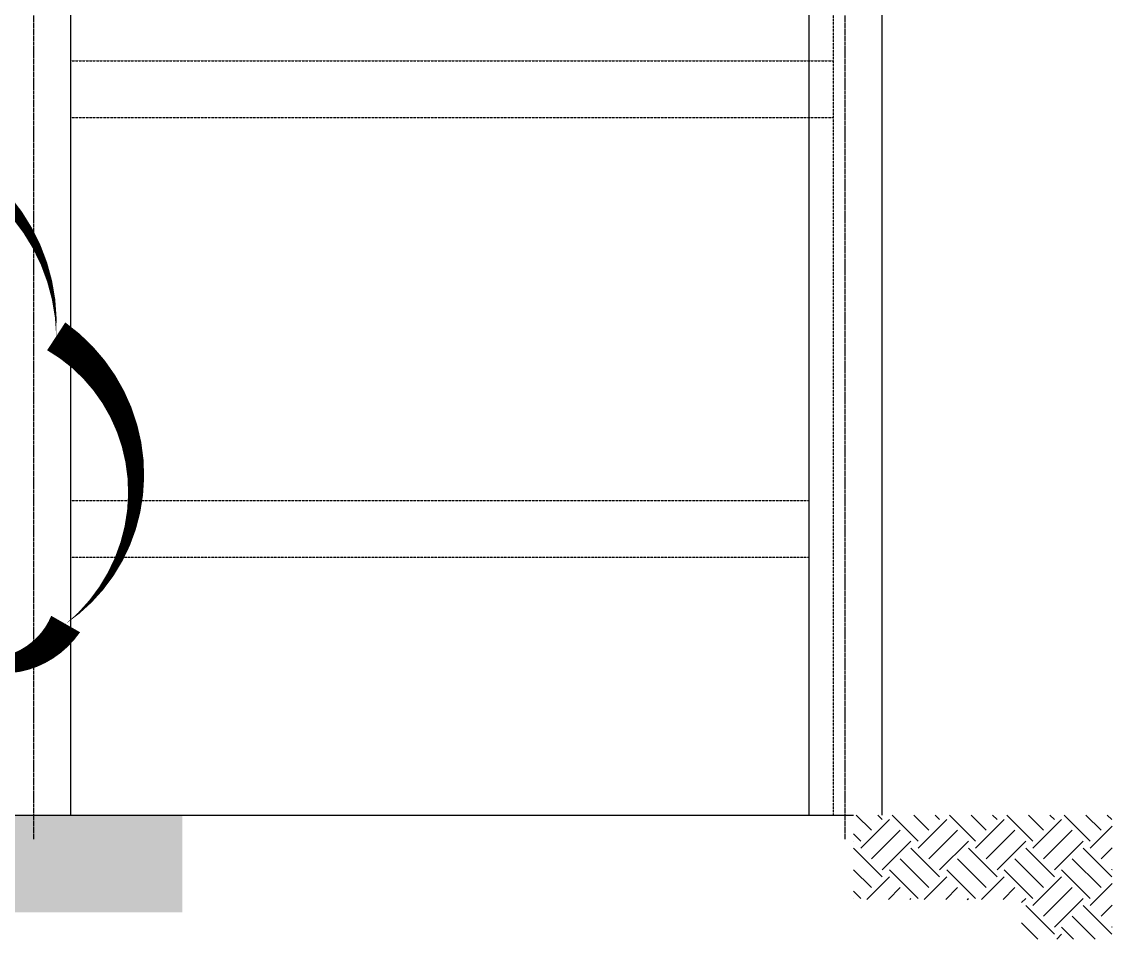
# Model space of a CAD drawing. Header units: inches. Extents: x 102027 to 175311, y -32523 to 10797.
# Drawn here: x 166869 to 173589, y -7197 to -1504 of the extents above; entities that cross this region are included whole.
import ezdxf

# ---------------------------------------------------------------- set-up
doc = ezdxf.new("R2010")
doc.units = ezdxf.units.IN
doc.header["$MEASUREMENT"] = 0
doc.linetypes.add('CENTER', pattern=[2, 1.25, -0.25, 0.25, -0.25])
doc.linetypes.add('HIDDEN', pattern=[0.375, 0.25, -0.125])
doc.layers.add('M-CLOUD', color=2, linetype='Continuous')
doc.layers.add('M-X-BKGD', color=8, linetype='Continuous')

msp = doc.modelspace()

# ---------------------------------------------------------------- hatches: boundary and pattern name
at = {"layer": 'M-X-BKGD'}
h = msp.add_hatch(dxfattribs=at)
h.set_pattern_fill('EARTH', color=8, scale=1000, angle=45, style=0)
h.set_pattern_definition([(45, (89563.13, -19813.48), (3e-14, 353.5534), [250, -250]), (45, (89496.83, -19747.19), (3e-14, 353.5534), [250, -250]), (45, (89430.54, -19680.9), (3e-14, 353.5534), [250, -250]), (135, (89430.54, -19636.7), (-353.5534, 3e-14), [250, -250]), (135, (89496.83, -19570.4), (-353.5534, 3e-14), [250, -250]), (135, (89563.13, -19504.12), (-353.5534, 3e-14), [250, -250])])
h.paths.add_polyline_path([(151835.1, -6394.8), (167859.1, -6394.8), (167859.1, -6994.9), (164660.5, -6994.9), (164333.9, -7197.1), (156602.8, -7197.1), (156602.8, -6922), (152780.6, -6922), (152596.4, -7173), (151835.1, -7173)])
h = msp.add_hatch(dxfattribs=at)
h.set_pattern_fill('EARTH', color=8, scale=1000, angle=45, style=0)
h.set_pattern_definition([(45, (50903.14, -19813.48), (3e-14, 353.5534), [250, -250]), (45, (50836.85, -19747.19), (3e-14, 353.5534), [250, -250]), (45, (50770.56, -19680.9), (3e-14, 353.5534), [250, -250]), (135, (50770.56, -19636.7), (-353.5534, 3e-14), [250, -250]), (135, (50836.85, -19570.4), (-353.5534, 3e-14), [250, -250]), (135, (50903.14, -19504.12), (-353.5534, 3e-14), [250, -250])])
h.paths.add_polyline_path([(171995.3, -6394.8), (173589, -6394.8), (173589, -7159), (173030.3, -7159), (173030.3, -6915), (171995.3, -6915)])

# ---------------------------------------------------------------- linework, layer by layer
at = {"layer": 'M-CLOUD'}
msp.add_lwpolyline([(152072, -2628.4, 0, 204.9, 0.520567), (152552.5, -4582.9, 0, 204.9, 0.520567), (154450.4, -5325.3, 0, 204.9, 0.520567), (156499.1, -5309.4, 0, 204.9, 0.520567), (158547.8, -5293.5, 0, 204.9, 0.520567), (160596.5, -5278, 0, 204.9, 0.520567), (162645.2, -5266.5, 0, 204.9, 0.520567), (164693.7, -5295.7, 0, 204.9, 0.520567), (166312.4, -5294, 0, 204.9, 0.520567), (167139.1, -5216.9, 0, 204.9, 0.520567), (167081, -3443.1, 0, 204.9, 0.520567), (165513.1, -2285.3, 0, 204.9, 0.520567), (163465, -2337.6, 0, 204.9, 0.520567), (161416.9, -2389.8, 0, 204.9, 0.520567), (159368.8, -2442.1, 0, 204.9, 0.520567), (157320.7, -2494.4, 0, 204.9, 0.520567), (155272.6, -2546.7, 0, 204.9, 0.520567), (153224.5, -2599, 0, 204.9, 0.520567)], format="xyseb", close=True, dxfattribs=at)
at = {"layer": 'M-X-BKGD', "color": 8, "linetype": 'CENTER', "ltscale": 10}
for p, q in [((166944, -6544.1), (166944, 9596.6)), ((171944, -6544.1), (171944, 9596.6))]:
    msp.add_line(p, q, dxfattribs=at)
at = {"layer": 'M-X-BKGD', "color": 8}
for p, q in [((167169, 3455.2), (167169, -6394.8)), ((171719, 3455.2), (171719, -2095.2)), ((172169, 3455.2), (172169, -6394.8)), ((171719, -2061.4), (171719, -6394.8)), ((150079, -6394.8), (171995.3, -6394.8))]:
    msp.add_line(p, q, dxfattribs=at)
at = {"layer": 'M-X-BKGD', "color": 8, "linetype": 'HIDDEN', "ltscale": 5}
for p, q in [((171869, 405.2), (171869, -6394.8)), ((167169, -1744.8), (171869, -1744.8)), ((167169, -2094.8), (171869, -2094.8)), ((167169, -4454.8), (171719, -4454.8)), ((167169, -4804.8), (171719, -4804.8)), ((167169, -4804.8), (171719, -4804.8))]:
    msp.add_line(p, q, dxfattribs=at)

doc.saveas('drawing.dxf')
